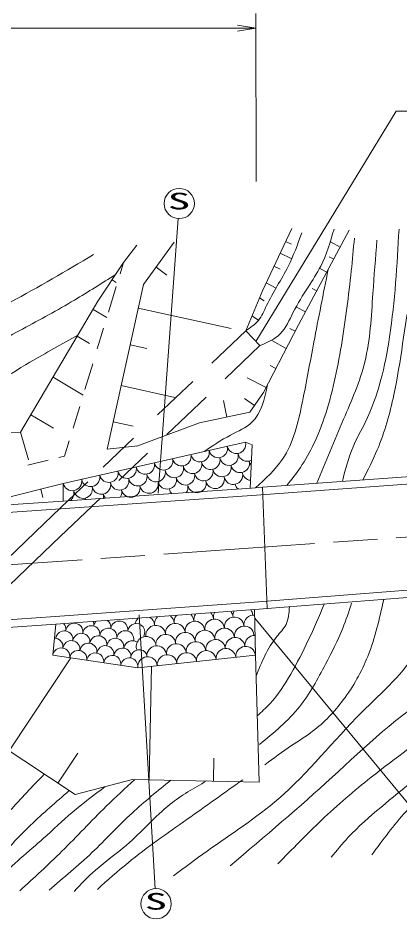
# Model space of a CAD drawing. Units: millimetres, scale not verified. Extents: x 40000 to 680000, y 20000 to 380000.
# Drawn here: x 498802 to 529114, y 246272 to 317928 of the extents above; entities that cross this region are included whole.
import ezdxf
from ezdxf.enums import TextEntityAlignment as Align

# ---------------------------------------------------------------- set-up
doc = ezdxf.new("R2010")
doc.units = ezdxf.units.MM
doc.header["$LTSCALE"] = 1000
doc.linetypes.add('CHAIN', pattern=[18.5, 12, -1.5, 3.5, -1.5])
for name, color, linetype, lineweight in [('M-BGD', 7, 'Continuous', 13), ('M-BMK', 2, 'CHAIN', 13), ('M-STR-STR1', 1, 'Continuous', 13), ('M-STR-STR3', 7, 'Continuous', 13), ('M-STR-STRC', 7, 'Continuous', 13)]:
    doc.layers.add(name, color=color, linetype=linetype, lineweight=lineweight)
doc.styles.add('ＭＳ ゴシック', font='')
doc.styles.get('ＭＳ ゴシック').set_extended_font_data('MS Gothic')

# ---------------------------------------------------------------- blocks, each defined once
blk = doc.blocks.new('open_arrow')
at = {"color": 0, "linetype": 'Continuous', "lineweight": -2}
blk.add_lwpolyline([(7.5, 1.25), (0, 0), (7.5, -1.25)], dxfattribs=at)

msp = doc.modelspace()

# ---------------------------------------------------------------- linework, layer by layer
at = {"layer": 'M-BGD'}
for p, q in [((518199, 296284), (520525, 301231)), ((521056, 293575), (525090, 301084)), ((507176, 298531), (508217, 299903)), ((511200, 300143), (508750, 296782)), ((520506, 299985), (520042, 300203)), ((523611, 300158), (524372, 299749)), ((520485, 298849), (519601, 299265)), ((523493, 298986), (523857, 298790)), ((505143, 295457), (507176, 298531)), ((507176, 298531), (506904, 297637)), ((510612, 297535), (509755, 298160)), ((519602, 298003), (519115, 298232)), ((522749, 298058), (523304, 297760)), ((508750, 296782), (505862, 283714)), ((506592, 296941), (506267, 297157)), ((519225, 296517), (518491, 296904)), ((506595, 296624), (505978, 294598)), ((516871, 293112), (518199, 296284)), ((522137, 296468), (522504, 296271)), ((499003, 285074), (505143, 295457)), ((518333, 295483), (517965, 295723)), ((505845, 294160), (504757, 294804)), ((515720, 293285), (508338, 294916)), ((520909, 294984), (521611, 294607)), ((517874, 293957), (517364, 294289)), ((505587, 293314), (505086, 291668)), ((514179, 290536), (516871, 293112)), ((518000, 291932), (516871, 293112)), ((518288, 288215), (521056, 293575)), ((520368, 293294), (520797, 293072)), ((504484, 292097), (503500, 292679)), ((509031, 291703), (507693, 291998)), ((515232, 289285), (518000, 291932)), ((518940, 292336), (520094, 291712)), ((504728, 290490), (504103, 288438)), ((518815, 290359), (519273, 290122)), ((503972, 288010), (501577, 289427)), ((509883, 286427), (512669, 289091)), ((516984, 289378), (518488, 288601)), ((511239, 287815), (506976, 288757)), ((517191, 286658), (518288, 288215)), ((510621, 284874), (513724, 287842)), ((515097, 287575), (515380, 286266)), ((516788, 287727), (517561, 287182)), ((503697, 287106), (503169, 285371)), ((513196, 285794), (517191, 286658)), ((501618, 285375), (499812, 286443)), ((507944, 285541), (506344, 285895)), ((508224, 283941), (513196, 285794)), ((496627, 284990), (499003, 285074)), ((499003, 285074), (499623, 282870)), ((505557, 282288), (507957, 284585)), ((516858, 284265), (502387, 280996)), ((502869, 284386), (502495, 283159)), ((505862, 283714), (508312, 283966)), ((517376, 284057), (516858, 284265)), ((517215, 280620), (517376, 284057)), ((571974, 284022), (517365, 280029)), ((502495, 283159), (502032, 283043)), ((506800, 281219), (509070, 283391)), ((501190, 282832), (499586, 282431)), ((502387, 280996), (494818, 279077)), ((502387, 280996), (502391, 279597)), ((502776, 279629), (504338, 281123)), ((500779, 279886), (500611, 280546)), ((505317, 279799), (517322, 280627)), ((517322, 280627), (518211, 280692)), ((494992, 279087), (502777, 279624)), ((517365, 280029), (495030, 278488)), ((505212, 279701), (505218, 279706)), ((533769, 272851), (517548, 271579)), ((517548, 271579), (501751, 270434)), ((517593, 270981), (501794, 269835)), ((517637, 267356), (517582, 270980)), ((517593, 270981), (518606, 271060)), ((501751, 270434), (491501, 269713)), ((501794, 269835), (491543, 269114)), ((501794, 269835), (501559, 267355)), ((501559, 267355), (508301, 266370)), ((508301, 266370), (517637, 267356)), ((517637, 267356), (517949, 257294)), ((502983, 267147), (498098, 259767)), ((509396, 266486), (509211, 257474)), ((503323, 256308), (491653, 264034)), ((503539, 259596), (501959, 257210)), ((514352, 259201), (514314, 257369)), ((507887, 257501), (503323, 256308)), ((517949, 257294), (507887, 257501))]:
    msp.add_line(p, q, dxfattribs=at)
for centre, radius, start, end in [((514687, 283774), 742, 192.72968, 12.72968), ((516134, 284101), 742, 192.72968, 12.72968), ((511793, 283120), 742, 192.72968, 12.72968), ((513240, 283447), 742, 192.72968, 12.72968), ((515541, 283168), 742, 192.72968, 12.72968), ((516988, 283495), 742, 192.72968, 296.46686), ((508899, 282467), 742, 192.72968, 12.72968), ((510346, 282794), 742, 192.72968, 12.72968), ((511200, 282187), 742, 192.72968, 12.72968), ((512647, 282514), 742, 192.72968, 12.72968), ((514094, 282841), 742, 192.72968, 12.72968), ((514982, 282265), 742, 192.72968, 12.72968), ((516429, 282592), 742, 192.72968, 12.72968), ((517876, 282919), 742, 192.72968, 219.16032), ((504558, 281486), 742, 192.72968, 12.72968), ((506005, 281813), 742, 192.72968, 12.72968), ((507452, 282140), 742, 192.72968, 12.72968), ((508306, 281533), 742, 192.72968, 12.72968), ((509753, 281860), 742, 192.72968, 12.72968), ((512088, 281611), 742, 192.72968, 12.72968), ((513535, 281938), 742, 192.72968, 12.72968), ((515888, 281652), 742, 192.72968, 12.72968), ((517335, 281979), 742, 192.72968, 262.94937), ((503111, 281159), 742, 192.72968, 12.72968), ((505412, 280879), 742, 192.72968, 12.72968), ((506859, 281206), 742, 192.72968, 12.72968), ((509194, 280958), 742, 192.72968, 12.72968), ((510641, 281285), 742, 192.72968, 12.72968), ((512994, 280998), 742, 192.72968, 12.72968), ((514441, 281325), 742, 192.72968, 12.72968), ((516748, 281115), 742, 192.72968, 229.1017), ((502493, 280234), 742, 306.12087, 12.72968), ((503965, 280553), 742, 192.72968, 12.72968), ((506300, 280304), 742, 328.6696, 12.72968), ((507747, 280631), 742, 192.72968, 12.72968), ((511547, 280671), 742, 192.72968, 220.43972), ((511547, 280671), 742, 324.18837, 12.72968), ((504853, 279977), 742, 192.72968, 198.75091), ((504853, 279977), 742, 344.65472, 12.72968), ((506300, 280304), 742, 192.72968, 216.47413), ((516640, 270508), 782, 6.0309, 34.52866), ((508860, 269686), 782, 132.10182, 166.10904), ((508860, 269686), 782, 6.0309, 58.84176), ((510416, 269850), 782, 134.86478, 186.0309), ((510416, 269850), 782, 6.0309, 51.18846), ((511972, 270014), 782, 139.92753, 186.0309), ((511972, 270014), 782, 6.0309, 43.79065), ((513528, 270179), 782, 146.21136, 186.0309), ((514398, 269440), 782, 6.0309, 186.0309), ((513528, 270179), 782, 6.0309, 43.16605), ((515084, 270343), 782, 150.03603, 186.0309), ((515954, 269604), 782, 6.0309, 186.0309), ((515084, 270343), 782, 6.0309, 34.83703), ((516640, 270508), 782, 154.60829, 186.0309), ((517510, 269769), 782, 84.23677, 186.0309), ((501917, 269417), 681, 351.6902, 42.91911), ((503266, 269220), 681, 351.6902, 171.6902), ((504614, 269023), 681, 351.6902, 171.6902), ((504138, 269788), 681, 351.6902, 22.70155), ((505487, 269591), 681, 137.63204, 171.6902), ((505963, 268826), 681, 351.6902, 171.6902), ((505487, 269591), 681, 351.6902, 51.24379), ((506835, 269394), 681, 351.6902, 171.6902), ((508184, 269197), 681, 331.37434, 171.6902), ((509730, 268947), 782, 6.0309, 186.0309), ((511286, 269111), 782, 6.0309, 186.0309), ((512842, 269275), 782, 6.0309, 186.0309), ((515192, 268723), 782, 6.0309, 186.0309), ((516748, 268887), 782, 6.0309, 186.0309), ((501690, 268035), 681, 351.6902, 90.15408), ((502479, 268615), 681, 351.6902, 171.6902), ((503827, 268419), 681, 351.6902, 171.6902), ((505176, 268222), 681, 351.6902, 171.6902), ((507311, 268629), 681, 351.6902, 171.6902), ((508968, 268065), 782, 6.0309, 202.02243), ((510524, 268229), 782, 6.0309, 186.0309), ((512080, 268394), 782, 6.0309, 186.0309), ((513636, 268558), 782, 6.0309, 186.0309), ((516031, 267984), 782, 6.0309, 186.0309), ((517587, 268149), 782, 88.07538, 186.0309), ((503038, 267838), 681, 351.6902, 171.6902), ((504387, 267641), 681, 351.6902, 171.6902), ((505735, 267444), 681, 351.6902, 171.6902), ((506524, 268025), 681, 351.6902, 171.6902), ((507873, 267828), 681, 55.68715, 171.6902), ((509807, 267327), 782, 6.0309, 186.0309), ((511363, 267491), 782, 6.0309, 186.0309), ((512919, 267655), 782, 6.0309, 186.0309), ((514475, 267820), 782, 6.0309, 186.0309), ((516859, 267274), 782, 6.0309, 186.0309), ((502233, 267256), 681, 351.6902, 171.6902), ((503582, 267059), 681, 351.6902, 171.6902), ((504930, 266862), 681, 351.6902, 171.6902), ((506279, 266665), 681, 351.6902, 171.6902), ((507084, 267247), 681, 351.6902, 171.6902), ((508425, 267115), 681, 27.1404, 171.6902), ((510635, 266617), 782, 6.0309, 186.0309), ((512191, 266781), 782, 6.0309, 186.0309), ((513747, 266945), 782, 6.0309, 186.0309), ((515303, 267110), 782, 6.0309, 186.0309), ((507627, 266468), 681, 351.6902, 171.6902), ((509079, 266452), 782, 6.0309, 186.0309)]:
    msp.add_arc(centre, radius, start, end, dxfattribs=at)
for points, knots in [([(526164, 281274), (526569, 282064), (526973, 282854), (527317, 283671), (527903, 285064), (528312, 286535), (528627, 288014), (529202, 290713), (529465, 293438), (530006, 296176), (530252, 297417), (530555, 298662), (530507, 299896), (530468, 300890), (530201, 301877), (529934, 302865)], [0, 0, 0, 0, 1, 1, 1, 2, 2, 2, 3, 3, 3, 4, 4, 4, 5, 5, 5, 5]), ([(518000, 291932), (518593, 292188), (519185, 292443), (519613, 292868), (520071, 293322), (520339, 293970), (520644, 294576), (520998, 295281), (521401, 295929), (521821, 296578), (522170, 297117), (522531, 297657), (522822, 298228), (523296, 299154), (523589, 300163), (523882, 301172)], [0, 0, 0, 0, 1, 1, 1, 2, 2, 2, 3, 3, 3, 4, 4, 4, 5, 5, 5, 5]), ([(524545, 281155), (524780, 282092), (525015, 283028), (525393, 283906), (525677, 284565), (526041, 285191), (526359, 285838), (527398, 287954), (527935, 290292), (528290, 292634), (528720, 295480), (528880, 298332), (529040, 301183)], [0, 0, 0, 0, 1, 1, 1, 2, 2, 2, 3, 3, 3, 4, 4, 4, 4]), ([(516871, 293112), (517239, 293356), (517607, 293601), (517876, 293928), (518155, 294267), (518328, 294695), (518523, 295106), (519037, 296186), (519707, 297151), (520231, 298198), (520660, 299055), (520990, 299966), (521320, 300878)], [0, 0, 0, 0, 1, 1, 1, 2, 2, 2, 3, 3, 3, 4, 4, 4, 4]), ([(520132, 280833), (520503, 281300), (520873, 281768), (521208, 282261), (522026, 283463), (522632, 284812), (523104, 286195), (523743, 288070), (524138, 290007), (524462, 291954), (524789, 293914), (525044, 295882), (525249, 297857), (525339, 298726), (525419, 299597), (525499, 300468)], [0, 0, 0, 0, 1, 1, 1, 2, 2, 2, 3, 3, 3, 4, 4, 4, 5, 5, 5, 5]), ([(522504, 281006), (523209, 282699), (523914, 284392), (524642, 286088), (525281, 287579), (525938, 289072), (526323, 290631), (526757, 292393), (526845, 294240), (526966, 296068), (527060, 297482), (527173, 298886), (527287, 300289)], [0, 0, 0, 0, 1, 1, 1, 2, 2, 2, 3, 3, 3, 4, 4, 4, 4]), ([(473050, 285271), (474491, 285624), (475933, 285977), (477370, 286353), (478919, 286759), (480463, 287192), (481965, 287740), (483653, 288356), (485287, 289117), (486917, 289880), (489010, 290860), (491097, 291845), (493175, 292852), (494866, 293670), (496550, 294502), (498206, 295387), (500433, 296578), (502607, 297865), (504782, 299151)], [0, 0, 0, 0, 1, 1, 1, 2, 2, 2, 3, 3, 3, 4, 4, 4, 5, 5, 5, 6, 6, 6, 6]), ([(506546, 297579), (505463, 296890), (504381, 296200), (503277, 295546), (501924, 294745), (500541, 293996), (499157, 293248), (497775, 292501), (496392, 291754), (494998, 291029), (493547, 290275), (492083, 289543), (490601, 288850), (488741, 287981), (486853, 287172), (484936, 286433), (483969, 286060), (482995, 285705), (482005, 285403), (480885, 285061), (479746, 284788), (478606, 284514)], [0, 0, 0, 0, 1, 1, 1, 2, 2, 2, 3, 3, 3, 4, 4, 4, 5, 5, 5, 6, 6, 6, 7, 7, 7, 7]), ([(517658, 280652), (518438, 281358), (519219, 282064), (519787, 282908), (520674, 284222), (521045, 285870), (521373, 287477), (521698, 289074), (521981, 290631), (522279, 292196), (522643, 294114), (523031, 296043), (523418, 297972)], [0, 0, 0, 0, 1, 1, 1, 2, 2, 2, 3, 3, 3, 4, 4, 4, 4]), ([(483425, 283377), (485017, 283835), (486608, 284293), (488179, 284824), (490181, 285500), (492150, 286296), (494024, 287265), (495984, 288279), (497840, 289484), (499742, 290607), (500997, 291348), (502272, 292053), (503547, 292759)], [0, 0, 0, 0, 1, 1, 1, 2, 2, 2, 3, 3, 3, 4, 4, 4, 4]), ([(513562, 283520), (514240, 283978), (514918, 284436), (515667, 284828), (516265, 285142), (516909, 285414), (517366, 285848), (518114, 286558), (518363, 287700), (518612, 288842)], [0, 0, 0, 0, 1, 1, 1, 2, 2, 2, 3, 3, 3, 3]), ([(542037, 273037), (542080, 271886), (542123, 270736), (541735, 269784), (541169, 268396), (539688, 267429), (538331, 266454), (536287, 264987), (534526, 263502), (532657, 262066), (530756, 260605), (528743, 259192), (526832, 257677), (525468, 256596), (524157, 255462), (522898, 254272), (521707, 253146), (520562, 251968), (519418, 250791)], [0, 0, 0, 0, 1, 1, 1, 2, 2, 2, 3, 3, 3, 4, 4, 4, 5, 5, 5, 6, 6, 6, 6]), ([(544156, 273113), (544172, 271770), (544189, 270428), (543702, 269330), (543012, 267772), (541310, 266706), (539768, 265622), (537942, 264338), (536340, 263027), (534775, 261612), (533297, 260274), (531853, 258843), (530312, 257526), (528523, 255997), (526605, 254621), (525016, 252910), (524543, 252400), (524099, 251861), (523655, 251321)], [0, 0, 0, 0, 1, 1, 1, 2, 2, 2, 3, 3, 3, 4, 4, 4, 5, 5, 5, 6, 6, 6, 6]), ([(547466, 273276), (547156, 272339), (546846, 271402), (546368, 270566), (545656, 269318), (544571, 268293), (543512, 267270), (542177, 265979), (540883, 264691), (539411, 263607), (537975, 262550), (536369, 261686), (535016, 260530), (533958, 259626), (533054, 258543), (532087, 257527), (531263, 256662), (530393, 255846), (529597, 254963), (528620, 253882), (527754, 252701), (526887, 251521)], [0, 0, 0, 0, 1, 1, 1, 2, 2, 2, 3, 3, 3, 4, 4, 4, 5, 5, 5, 6, 6, 6, 7, 7, 7, 7]), ([(537347, 272355), (537563, 271148), (537779, 269941), (537498, 268951), (536945, 267000), (534465, 265890), (532354, 264638), (528870, 262570), (526395, 260113), (523730, 257677), (521150, 255318), (518393, 252979), (515635, 250640)], [0, 0, 0, 0, 1, 1, 1, 2, 2, 2, 3, 3, 3, 4, 4, 4, 4]), ([(531959, 272107), (531593, 270639), (531228, 269170), (530538, 267891), (529491, 265949), (527696, 264442), (526075, 262822), (523792, 260539), (521854, 258029), (519477, 255970), (517718, 254446), (515718, 253169), (513801, 251807), (512906, 251171), (512029, 250516), (511153, 249861)], [0, 0, 0, 0, 1, 1, 1, 2, 2, 2, 3, 3, 3, 4, 4, 4, 5, 5, 5, 5]), ([(527828, 271783), (527482, 270251), (527136, 268718), (526557, 267268), (526067, 266041), (525410, 264874), (524612, 263809), (523912, 262875), (523103, 262020), (522179, 261322), (521642, 260915), (521065, 260562), (520504, 260186), (519784, 259705), (519090, 259189), (518395, 258673)], [0, 0, 0, 0, 1, 1, 1, 2, 2, 2, 3, 3, 3, 4, 4, 4, 5, 5, 5, 5]), ([(517689, 265697), (518134, 266800), (518578, 267904), (519336, 268834), (519597, 269154), (519896, 269453), (520070, 269809), (520273, 270221), (520309, 270709), (520346, 271196)], [0, 0, 0, 0, 1, 1, 1, 2, 2, 2, 3, 3, 3, 3]), ([(523105, 271413), (522695, 270450), (522285, 269488), (521839, 268543), (521411, 267633), (520949, 266740), (520443, 265865), (519959, 265030), (519435, 264212), (518784, 263508), (518471, 263169), (518129, 262857), (517786, 262545)], [0, 0, 0, 0, 1, 1, 1, 2, 2, 2, 3, 3, 3, 4, 4, 4, 4]), ([(517969, 260277), (519103, 261212), (520238, 262148), (521141, 263275), (521961, 264297), (522591, 265476), (523207, 266651), (523700, 267590), (524184, 268527), (524575, 269504), (524835, 270152), (525054, 270817), (525273, 271483)], [0, 0, 0, 0, 1, 1, 1, 2, 2, 2, 3, 3, 3, 4, 4, 4, 4]), ([(500876, 257928), (499957, 256953), (499038, 255978), (498124, 254997), (497415, 254234), (496709, 253468), (495972, 252733), (495176, 251940), (494344, 251182), (493532, 250404), (492819, 249719), (492122, 249018), (491424, 248318)], [0, 0, 0, 0, 1, 1, 1, 2, 2, 2, 3, 3, 3, 4, 4, 4, 4]), ([(508069, 257497), (507305, 256797), (506541, 256098), (505800, 255374), (504607, 254208), (503473, 252980), (502287, 251806), (501200, 250730), (500068, 249700), (498936, 248670)], [0, 0, 0, 0, 1, 1, 1, 2, 2, 2, 3, 3, 3, 3]), ([(510936, 257438), (509888, 256593), (508840, 255747), (507855, 254834), (506762, 253821), (505746, 252725), (504666, 251698), (503574, 250660), (502417, 249692), (501260, 248724)], [0, 0, 0, 0, 1, 1, 1, 2, 2, 2, 3, 3, 3, 3]), ([(513752, 257380), (512760, 256810), (511768, 256240), (510882, 255537), (509650, 254559), (508621, 253325), (507422, 252293), (506616, 251598), (505732, 250995), (504936, 250292), (504345, 249771), (503803, 249194), (503260, 248617)], [0, 0, 0, 0, 1, 1, 1, 2, 2, 2, 3, 3, 3, 4, 4, 4, 4]), ([(516632, 257476), (515169, 256430), (513706, 255384), (512233, 254347), (510641, 253227), (509037, 252118), (507531, 250887), (506700, 250209), (505899, 249494), (505098, 248779)], [0, 0, 0, 0, 1, 1, 1, 2, 2, 2, 3, 3, 3, 3]), ([(502865, 256611), (501819, 255716), (500773, 254820), (499787, 253862), (498933, 253032), (498124, 252156), (497297, 251298), (496289, 250254), (495255, 249238), (494221, 248222)], [0, 0, 0, 0, 1, 1, 1, 2, 2, 2, 3, 3, 3, 3]), ([(505720, 256934), (504830, 256271), (503940, 255607), (503098, 254887), (502323, 254225), (501588, 253515), (500827, 252833), (499629, 251758), (498366, 250752), (497260, 249589), (496830, 249136), (496423, 248660), (496017, 248183)], [0, 0, 0, 0, 1, 1, 1, 2, 2, 2, 3, 3, 3, 4, 4, 4, 4])]:
    msp.add_open_spline(points, degree=3, knots=knots, dxfattribs=at)
at = {"layer": 'M-BMK'}
msp.add_line((473460, 272826), (571267, 279614), dxfattribs=at)
at = {"layer": 'M-STR-STR1'}
for p, q in [((518212, 280692), (571931, 284621)), ((518213, 280692), (518580, 271058)), ((500875, 277810), (502780, 279632)), ((502778, 279624), (505314, 279799)), ((504666, 279178), (505316, 279800)), ((502175, 276796), (504645, 279158)), ((496751, 273866), (500875, 277810)), ((498108, 272905), (502175, 276796)), ((518584, 271058), (533816, 272253))]:
    msp.add_line(p, q, dxfattribs=at)
at = {"layer": 'M-STR-STR3'}
for p, q in [((517679, 318286), (517691, 304952)), ((425863, 317124), (517680, 317132)), ((517686, 292260), (528824, 310538)), ((528824, 310538), (556368, 310541))]:
    msp.add_line(p, q, dxfattribs=at)
at = {"layer": 'M-STR-STRC'}
for p, q in [((511507, 302013), (509911, 280231)), ((509690, 248831), (508423, 270563)), ((517592, 270289), (541374, 241540))]:
    msp.add_line(p, q, dxfattribs=at)
for centre in [(511595, 303210), (509759, 247634)]:
    msp.add_circle(centre, 1200, dxfattribs=at)

# ---------------------------------------------------------------- block references
at = {"layer": 'M-STR-STR3', "xscale": 193, "yscale": 193, "rotation": 180}
msp.add_blockref('open_arrow', (517680, 317132), dxfattribs=at)

# ---------------------------------------------------------------- texts
at = {"layer": 'M-STR-STRC', "style": 'ＭＳ ゴシック', "width": 2}
for p in [(510677, 302347), (508841, 246771)]:
    msp.add_text('S', height=1320, rotation=0.005, dxfattribs=at).set_placement(p, align=Align.BOTTOM_LEFT)

doc.saveas('drawing.dxf')
